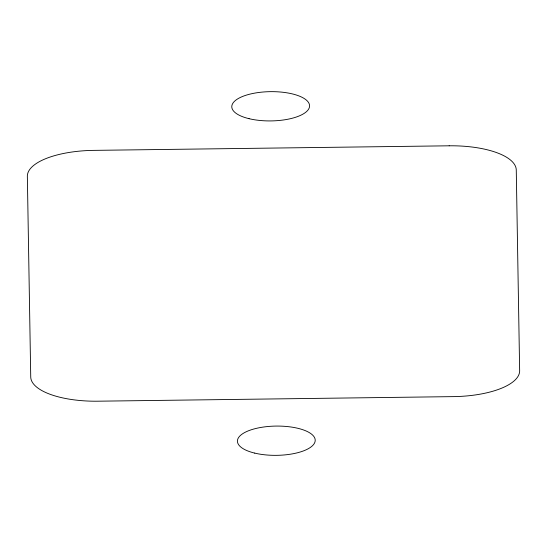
<?xml version="1.0" encoding="UTF-8"?>
<svg xmlns="http://www.w3.org/2000/svg" width="547" height="547" viewBox="0 0 547 547"><rect width="100%" height="100%" fill="white"/><g stroke="black" fill="none" stroke-linecap="round" stroke-linejoin="round"><path stroke-width="0.82" d="M449.176 145.803L93.599 150.377A66.679 25.087 -0.7 0 0 27.35 176.319L30.735 376.972A66.679 25.087 -0.7 0 0 97.824 401.197L453.401 396.623A66.679 25.087 -0.7 0 0 519.65 370.681L516.265 170.028A66.679 25.087 -0.7 0 0 449.176 145.803M254.724 453.107A38.892 14.632 -0.7 0 0 315.127 441.258A38.892 14.632 -0.7 0 0 259.107 427.768A38.892 14.632 -0.7 0 0 254.724 453.107M249.083 118.685A38.892 14.632 -0.7 0 0 309.493 106.829A38.892 14.632 -0.7 0 0 253.466 93.346A38.892 14.632 -0.7 0 0 249.083 118.685"/></g></svg>
